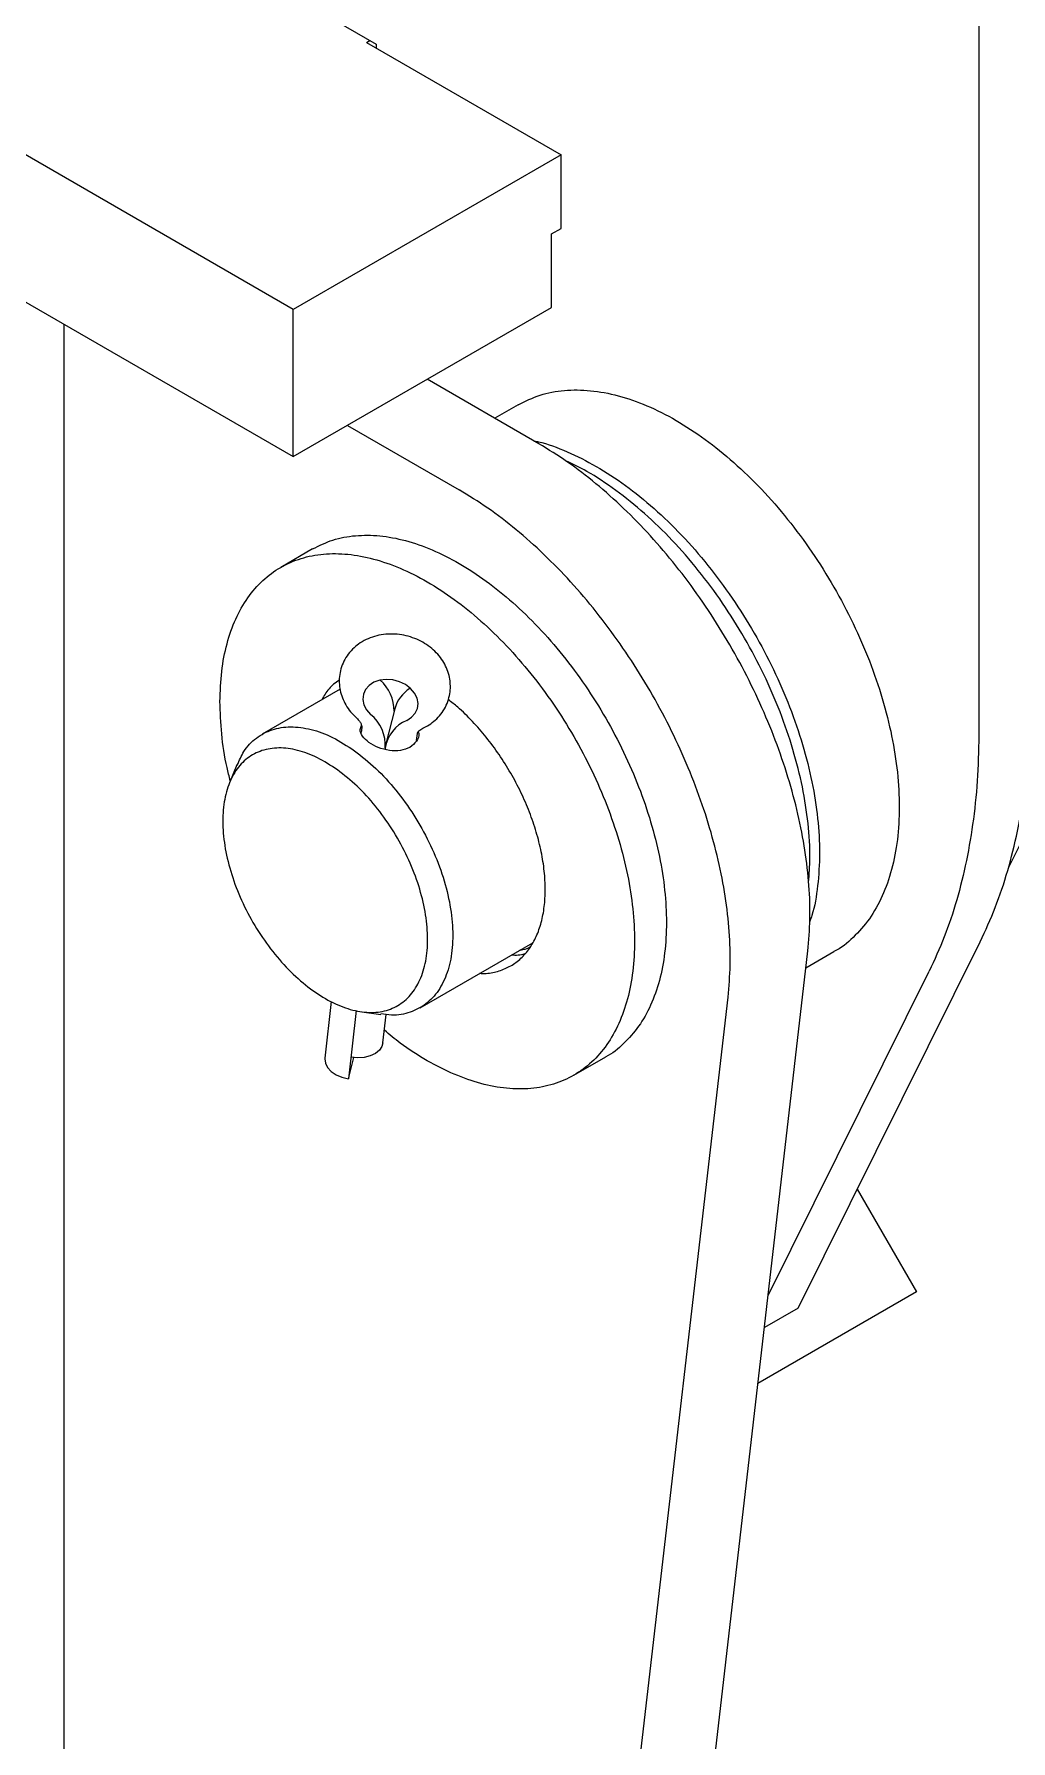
# Model space of a CAD drawing. Header units: millimetres. Extents: x 1293 to 41893, y 1011 to 26911.
# Drawn here: x 6290.2 to 6434.6, y 21575.7 to 21828 of the extents above; entities that cross this region are included whole.
import ezdxf

# ---------------------------------------------------------------- set-up
doc = ezdxf.new("R2010")
doc.units = ezdxf.units.MM
doc.header["$LTSCALE"] = 50
doc.layers.add('MAQUINAS', color=11, linetype='Continuous')

msp = doc.modelspace()

# ---------------------------------------------------------------- linework, layer by layer
at = {"layer": 'MAQUINAS', "linetype": 'Continuous', "lineweight": 25}
for p, q in [((6100.4668634, 21965.245986), (6340.7968343, 21826.506447)), ((6328.5403074, 21787.318863), (6081.6452764, 21929.8483306)), ((6072.7866193, 21913.1879028), (6328.5403074, 21765.5444414)), ((6429.8922887, 21829.50879), (6429.8922887, 21725.1666773)), ((6339.3826113, 21826.7785884), (6339.8540159, 21827.0507244)), ((6339.3826113, 21826.7785884), (6368.1382871, 21810.1782901)), ((6340.7968343, 21826.506447), (6340.7968343, 21825.9621749)), ((6368.1382871, 21810.1782901), (6328.5403074, 21787.318863)), ((6368.1382871, 21799.2910793), (6368.1382871, 21810.1782901)), ((6366.7240736, 21798.4746712), (6368.1382871, 21799.2910793)), ((6366.7240736, 21787.5874604), (6366.7240736, 21798.4746712)), ((6328.5403074, 21765.5444414), (6366.7240736, 21787.5874604)), ((6328.5403074, 21765.5444414), (6328.5403074, 21787.318863)), ((6294.5991912, 21785.1382306), (6294.5991912, 21505.879769)), ((6364.8384648, 21767.4493882), (6348.3392972, 21776.9741549)), ((6361.7774221, 21773.2195466), (6358.3102982, 21771.2180186)), ((6336.5541842, 21770.170754), (6353.0533518, 21760.6459873)), ((6331.3884459, 21751.9041253), (6326.6744007, 21749.1827649)), ((6335.4643496, 21731.1637092), (6323.945666, 21724.5141147)), ((6343.5250884, 21728.2622787), (6342.2404853, 21723.0816228)), ((6338.6677126, 21725.5299252), (6338.5849498, 21724.7865957)), ((6346.7719423, 21723.6122155), (6346.883611, 21724.6151621)), ((6342.1333602, 21722.4822157), (6342.1122375, 21722.2925033)), ((6320.1985915, 21720.0031188), (6319.1127946, 21717.3477875)), ((6436.9927478, 21710.3491048), (6434.250517, 21704.8322961)), ((6347.2771031, 21684.0985011), (6363.9233809, 21693.7081927)), ((6378.9806003, 21470.7742186), (6404.5980172, 21692.4830771)), ((6403.1636524, 21639.7135638), (6430.0762702, 21693.8562599)), ((6404.3116777, 21690.0049187), (6408.4402963, 21692.3883195)), ((6398.7173618, 21641.5882732), (6422.5337978, 21689.5020833)), ((6334.1552401, 21685.0013811), (6333.22311, 21676.6295023)), ((6367.1954872, 21463.9708177), (6392.8129042, 21685.6796762)), ((6337.8147669, 21683.6949877), (6336.6887576, 21673.5817929)), ((6338.6543895, 21683.4970845), (6341.496836, 21683.1094797)), ((6341.7951974, 21678.9138323), (6342.2623078, 21683.1091614)), ((6336.6887576, 21673.5817929), (6337.4680352, 21676.7245292)), ((6370.0042125, 21674.1251969), (6374.7182577, 21676.8465572)), ((6411.8870271, 21657.263214), (6420.6391213, 21642.1041423)), ((6420.6391213, 21642.1041423), (6397.2144767, 21628.5813828)), ((6420.6391213, 21642.1041423), (6413.9724547, 21638.2543064)), ((6403.1636524, 21639.7135638), (6398.1674894, 21636.8293404))]:
    msp.add_line(p, q, dxfattribs=at)
at = {"layer": 'MAQUINAS', "linetype": 'Continuous', "lineweight": 25, "flags": 128}
for points in [[(6345.3057506, 21726.5654342), (6346.0283782, 21727.0208276), (6346.5678805, 21727.6148999), (6346.8926536, 21728.312851), (6346.9836726, 21729.073795), (6346.8356056, 21729.8531564), (6346.4571263, 21730.6052806), (6345.8704058, 21731.2861085), (6345.1098138, 21731.8557577), (6344.2199055, 21732.2808583), (6343.2528112, 21732.5365083), (6342.2651827, 21732.6077317), (6341.3148749, 21732.4903564), (6340.4575561, 21732.1912582), (6339.7434476, 21731.727958), (6339.2143817, 21731.1275957), (6338.9013505, 21730.4253402), (6338.8226915, 21729.6623293), (6338.9830122, 21728.8832597), (6339.3729214, 21728.133769), (6339.9695782, 21727.4577618)], [(6341.7951974, 21678.9138323), (6341.6482151, 21678.3836755), (6341.2631763, 21677.8166086), (6340.6703175, 21677.3398897), (6339.9040936, 21676.9812239), (6339.0090348, 21676.7614557), (6338.0371584, 21676.6933572), (6337.0449466, 21676.7808859)], [(6333.22311, 21676.6295023), (6333.2152505, 21676.5352001), (6333.2996046, 21675.8896402), (6333.6182521, 21675.260497), (6334.1526745, 21674.6843341), (6334.871813, 21674.194636), (6335.733874, 21673.8198621), (6336.6887576, 21673.5817929)]]:
    msp.add_lwpolyline(points, dxfattribs=at)
at = {"layer": 'MAQUINAS', "linetype": 'Continuous', "lineweight": 25}
for centre, radius, start, end in [((6337.4643146, 21728.0068417), 5.9755456, 359.126678341, 48.873179901), ((6348.4966472, 21726.9215204), 5.1491775, 121.832506821, 164.907210143), ((6336.186002, 21722.8540781), 5.9589723, 356.422201868, 50.584636487), ((6347.3109774, 21721.733528), 5.2314676, 112.538305271, 171.772013652)]:
    msp.add_arc(centre, radius, start, end, dxfattribs=at)
for points, knots in [([(6361.7775377, 21773.2193277), (6362.8335237, 21773.7401917), (6364.9461507, 21774.7822427), (6368.5673133, 21775.4421022), (6372.4435505, 21775.4222752), (6376.544186, 21774.6599119), (6380.7893045, 21773.1849515), (6385.108884, 21771.0181041), (6389.4283151, 21768.1976579), (6393.6738787, 21764.7715466), (6397.7728819, 21760.798479), (6401.655203, 21756.3464119), (6405.2544108, 21751.4915279), (6408.5089228, 21746.3168936), (6411.3630532, 21740.911049), (6413.7679673, 21735.3664888), (6415.6825149, 21729.7780848), (6417.0739435, 21724.2414454), (6417.9184231, 21718.8513446), (6418.2015873, 21713.6998564), (6417.9182819, 21708.8756923), (6417.0745081, 21704.4592753), (6415.6803977, 21700.5340821), (6413.7758716, 21697.1377511), (6411.3335533, 21694.4385752), (6409.5233022, 21692.8600611), (6408.4408514, 21692.3888303), (6408.4401808, 21692.3885384)], [0, 0, 0, 0, 0.0416408364, 0.0833075031, 0.1249741697, 0.1666408364, 0.2083075031, 0.2499741697, 0.2916408364, 0.3333075031, 0.3749741697, 0.4166408364, 0.4583075031, 0.4999741697, 0.5416408364, 0.5833075031, 0.6249741697, 0.6666408364, 0.7083075031, 0.7499741697, 0.7916408364, 0.8333075031, 0.8749741697, 0.9166408364, 0.9583075031, 0.9999741697, 1, 1, 1, 1]), ([(6364.1289876, 21767.8589607), (6364.3465134, 21767.8209145), (6365.9231693, 21767.5451506), (6369.0143567, 21766.3393409), (6373.3210472, 21764.2260132), (6377.6439319, 21761.3912264), (6381.8885702, 21757.9689577), (6385.9878212, 21753.9948605), (6389.8700761, 21749.5430691), (6393.4693008, 21744.6881121), (6396.7238116, 21739.5134942), (6399.5779302, 21734.1076566), (6401.9828924, 21728.563052), (6403.8972594, 21722.9748187), (6405.2893621, 21717.4375412), (6406.1313258, 21712.0498219), (6406.4238796, 21706.8894458), (6406.1055318, 21702.0984518), (6405.575401, 21698.7226788), (6404.9878423, 21697.1321368), (6404.8777469, 21696.8341047)], [0, 0, 0, 0, 0.0097645882, 0.0707750491, 0.1317855101, 0.192795971, 0.253806432, 0.3148168929, 0.3758273539, 0.4368378148, 0.4978482758, 0.5588587367, 0.6198691977, 0.6808796586, 0.7418901196, 0.8029005805, 0.8639110415, 0.9249215024, 0.9859319634, 1, 1, 1, 1]), ([(6404.6994734, 21702.6603313), (6404.7941646, 21703.8286026), (6405.0171424, 21706.5796353), (6404.7071652, 21711.3162563), (6403.8778139, 21716.696135), (6402.4823317, 21722.235513), (6400.5688702, 21727.8231848), (6398.1636655, 21733.3679349), (6395.3096113, 21738.7737523), (6392.0550852, 21743.9483055), (6388.4558576, 21748.803541), (6384.5736296, 21753.2542832), (6380.4742737, 21757.2322987), (6376.2300278, 21760.6399432), (6372.2920697, 21763.2711368), (6369.8071226, 21764.4494054), (6368.7569501, 21764.9473578)], [0, 0, 0, 0, 0.0547972249, 0.1290359177, 0.2032746105, 0.2775133033, 0.3517519962, 0.425990689, 0.5002293818, 0.5744680747, 0.6487067675, 0.7229454603, 0.7971841531, 0.871422846, 0.9456615388, 1, 1, 1, 1]), ([(6331.3885532, 21751.9039221), (6332.3691117, 21752.3875814), (6334.3308368, 21753.3552002), (6337.6933449, 21753.9679269), (6341.292708, 21753.9495161), (6345.1004409, 21753.2416073), (6349.0423367, 21751.8720013), (6353.0533748, 21749.8599286), (6357.0642751, 21747.2409429), (6361.0065842, 21744.0595538), (6364.8128014, 21740.3702767), (6368.4178139, 21736.2362145), (6371.7599354, 21731.7281079), (6374.7819823, 21726.9230903), (6377.4322462, 21721.9033775), (6379.6653808, 21716.7548573), (6381.4431749, 21711.5656251), (6382.7352158, 21706.4244598), (6383.5193754, 21701.4193663), (6383.7823136, 21696.6358416), (6383.5192443, 21692.1562606), (6382.73574, 21688.0553019), (6381.441209, 21684.4104797), (6379.6727204, 21681.2567437), (6377.4048534, 21678.7503661), (6375.723906, 21677.284603), (6374.7187731, 21676.8470316), (6374.7181504, 21676.8467605)], [0, 0, 0, 0, 0.0416408364, 0.0833075031, 0.1249741697, 0.1666408364, 0.2083075031, 0.2499741697, 0.2916408364, 0.3333075031, 0.3749741697, 0.4166408364, 0.4583075031, 0.4999741697, 0.5416408364, 0.5833075031, 0.6249741697, 0.6666408364, 0.7083075031, 0.7499741697, 0.7916408364, 0.8333075031, 0.8749741697, 0.9166408364, 0.9583075031, 0.9999741697, 1, 1, 1, 1]), ([(6317.6980128, 21729.3428233), (6317.748606, 21730.8575076), (6317.8497925, 21733.886876), (6318.6637369, 21737.9694199), (6319.9477969, 21741.6234295), (6321.7277296, 21744.7588309), (6323.9602911, 21747.3293593), (6326.6107086, 21749.289054), (6329.6327143, 21750.6049143), (6332.974847, 21751.2542832), (6336.5798559, 21751.226088), (6340.386076, 21750.520801), (6344.3283771, 21749.1504924), (6348.3393066, 21747.138608), (6352.350236, 21744.5195719), (6356.2925373, 21741.3381963), (6360.0987567, 21737.6489156), (6363.7037686, 21733.5148544), (6367.0458902, 21729.0067475), (6370.0679371, 21724.20173), (6372.718201, 21719.182017), (6374.9513353, 21714.0334973), (6376.7291305, 21708.8442633), (6378.0211678, 21703.7031045), (6378.8053403, 21698.6979873), (6379.0682305, 21693.9145507), (6378.8053403, 21689.4346407), (6378.0211678, 21685.3349099), (6376.7291304, 21681.6855054), (6374.9513354, 21678.5488705), (6372.7182007, 21675.9786709), (6370.0679382, 21674.0188945), (6367.0458862, 21672.7030322), (6363.7037837, 21672.0537532), (6360.0987003, 21672.0815907), (6356.2927477, 21672.7882183), (6352.3494509, 21674.1535225), (6348.3422369, 21676.1840838), (6344.8610981, 21678.3890605), (6342.7784614, 21680.1224384), (6342.0017419, 21680.7689018)], [0, 0, 0, 0, 0.026599445, 0.0531988901, 0.0797983351, 0.1063977801, 0.1329972252, 0.1595966702, 0.1861961152, 0.2127955603, 0.2393950053, 0.2659944503, 0.2925938954, 0.3191933404, 0.3457927854, 0.3723922305, 0.3989916755, 0.4255911205, 0.4521905656, 0.4787900106, 0.5053894556, 0.5319889007, 0.5585883457, 0.5851877907, 0.6117872358, 0.6383866808, 0.6649861258, 0.6915855709, 0.7181850159, 0.7447844609, 0.7713839059, 0.797983351, 0.824582796, 0.851182241, 0.8777816861, 0.9043811311, 0.9309805761, 0.9575800212, 0.9841794662, 1, 1, 1, 1]), ([(6351.7603581, 21731.6657631), (6351.741259, 21731.9956724), (6351.6997875, 21732.7120319), (6351.4175212, 21733.7902263), (6350.9472349, 21734.8713336), (6350.2961136, 21735.8814832), (6349.4787553, 21736.80241), (6348.5075725, 21737.6134131), (6347.402165, 21738.2928285), (6346.1876012, 21738.8200544), (6344.8933431, 21739.1774185), (6343.5510128, 21739.3507348), (6342.1938872, 21739.3288991), (6340.8581236, 21739.104094), (6339.5842659, 21738.6740765), (6338.4563638, 21738.0674029), (6337.4661107, 21737.2985054), (6336.6404373, 21736.3929967), (6335.98722, 21735.3399556), (6335.5484657, 21734.2114764), (6335.3259514, 21733.0452504), (6335.3140677, 21731.873233), (6335.5041361, 21730.7223754), (6335.8846095, 21729.6129861), (6336.4516794, 21728.569099), (6337.1053054, 21727.6820195), (6337.6260629, 21727.2037143), (6337.846376, 21727.0013611)], [0, 0, 0, 0, 0.0329924776, 0.0716393096, 0.110476434, 0.149870565, 0.1900049572, 0.2309271031, 0.2725538674, 0.314739041, 0.3573614729, 0.4003698117, 0.443755537, 0.4874644614, 0.5313075419, 0.5749370017, 0.6134250041, 0.6554645792, 0.6965645296, 0.736669965, 0.7759882261, 0.8147870378, 0.853344611, 0.8920093172, 0.9310976103, 0.9708499548, 1, 1, 1, 1]), ([(6335.3548969, 21732.5344912), (6335.0647648, 21732.333288), (6334.2631096, 21731.7773496), (6333.38941, 21730.781242), (6332.9096404, 21729.8874313), (6332.7552323, 21729.5997691)], [0, 0, 0, 0, 0.2777950558, 0.7675670599, 1, 1, 1, 1]), ([(6319.2309836, 21717.6368203), (6319.0608165, 21718.2868128), (6318.4422186, 21720.6496909), (6317.8677169, 21724.6202794), (6317.7545808, 21727.768642), (6317.6980128, 21729.3428233)], [0, 0, 0, 0, 0.1594774683, 0.5797387342, 1, 1, 1, 1]), ([(6347.6933835, 21725.4364066), (6347.8283729, 21725.492064), (6348.3291275, 21725.6985295), (6349.0928328, 21726.2279593), (6349.9876176, 21727.0183427), (6350.7352989, 21727.9750824), (6351.3039974, 21729.0618109), (6351.6489595, 21730.1920939), (6351.7595393, 21731.0708368), (6351.7602049, 21731.5545129), (6351.7603581, 21731.6657631)], [0, 0, 0, 0, 0.0547709763, 0.2031775812, 0.3490779915, 0.5080345894, 0.6633999853, 0.815235199, 0.9575023278, 1, 1, 1, 1]), ([(6356.0866896, 21689.1841672), (6356.4143773, 21689.1730765), (6357.4307713, 21689.1386766), (6358.9831529, 21689.4950566), (6360.7091219, 21690.2274071), (6362.2161992, 21691.3474412), (6363.4877791, 21692.8092804), (6364.4996446, 21694.5950704), (6365.2351415, 21696.6723377), (6365.6815087, 21699.0060537), (6365.8311561, 21701.5561502), (6365.6815103, 21704.2790308), (6365.2351355, 21707.1280981), (6364.4996673, 21710.0546003), (6363.4876942, 21713.0084858), (6362.216516, 21715.9391296), (6360.7079393, 21718.7966991), (6358.9875664, 21721.5311375), (6357.0856164, 21724.0999976), (6355.0317096, 21726.44313), (6353.1380962, 21728.3174038), (6351.9158473, 21729.2720015), (6351.4433311, 21729.6410448)], [0, 0, 0, 0, 0.02490319992, 0.07724264829, 0.12958209665, 0.18192154501, 0.23426099338, 0.28660044174, 0.33893989011, 0.39127933847, 0.44361878683, 0.4959582352, 0.54829768356, 0.60063713192, 0.65297658029, 0.70531602865, 0.75765547701, 0.80999492538, 0.86233437374, 0.91467382211, 0.96701327047, 1, 1, 1, 1]), ([(6337.8340506, 21726.9873529), (6337.9078037, 21726.9171707), (6338.1403014, 21726.69593), (6338.4190108, 21726.330378), (6338.6085803, 21725.9541829), (6338.6756877, 21725.6767576), (6338.6704621, 21725.5805468), (6338.6677126, 21725.5299252)], [0, 0, 0, 0, 0.0969453154, 0.3056081039, 0.5196902516, 0.7472836133, 1, 1, 1, 1]), ([(6320.2525527, 21719.9445322), (6320.5540353, 21720.6451667), (6321.2552899, 21722.2748571), (6323.0226739, 21724.0567954), (6325.3592155, 21725.313051), (6328.1095038, 21725.7454045), (6331.1414339, 21725.3461222), (6334.351985, 21724.1858896), (6336.5108031, 21722.781328), (6337.5902121, 21722.0790472)], [0, 0, 0, 0, 0.1116554563, 0.2597128802, 0.4077703042, 0.5558277281, 0.7038851521, 0.851942576, 1, 1, 1, 1]), ([(6339.7115324, 21723.3036594), (6339.3631933, 21723.6058725), (6338.6662531, 21724.2105259), (6338.322011, 21725.0992415), (6338.5516835, 21725.5971153), (6338.6393122, 21725.7870728)], [0, 0, 0, 0, 0.3819521585, 0.7641916373, 1, 1, 1, 1]), ([(6347.0086426, 21724.8889543), (6347.0348347, 21724.801979), (6347.181115, 21724.3162306), (6346.8228013, 21723.4041182), (6346.1296767, 21722.8565536), (6345.7832494, 21722.5828779)], [0, 0, 0, 0, 0.0983648925, 0.5493581125, 1, 1, 1, 1]), ([(6346.883611, 21724.6151621), (6346.8863084, 21724.6330046), (6346.8965928, 21724.7010337), (6346.9308582, 21724.7958847), (6347.0738378, 21724.9923155), (6347.323543, 21725.2138597), (6347.5910597, 21725.3544725), (6347.7061876, 21725.4149863)], [0, 0, 0, 0, 0.10375259269, 0.39558301681, 0.62957435667, 0.84058440954, 1, 1, 1, 1]), ([(6337.5902121, 21722.0790472), (6338.6549112, 21721.2444563), (6340.7843094, 21719.5752745), (6343.7592378, 21716.3017156), (6346.4265086, 21712.6162166), (6348.6766971, 21708.5982341), (6350.4251861, 21704.418832), (6351.6042797, 21700.2341772), (6352.1688191, 21696.2062091), (6352.0969998, 21692.489664), (6351.3918671, 21689.2264659), (6350.0794867, 21686.5456767), (6348.214136, 21684.5365827), (6345.8531584, 21683.3276724), (6343.5656387, 21682.8607368), (6342.0078601, 21683.1210502), (6341.4681624, 21683.2112367)], [0, 0, 0, 0, 0.0739092143, 0.1478184285, 0.2217276428, 0.295636857, 0.3695460713, 0.4434552855, 0.5173644998, 0.591273714, 0.6651829283, 0.7390921425, 0.8130013568, 0.886910571, 0.9608197853, 1, 1, 1, 1]), ([(6345.7832494, 21722.5828779), (6345.3361283, 21722.3935649), (6344.4415377, 21722.0147912), (6342.7426399, 21722.0613114), (6341.0456245, 21722.4958381), (6340.1561183, 21723.0344532), (6339.7115324, 21723.3036594)], [0, 0, 0, 0, 0.2499016092, 0.4999980483, 0.7500930194, 1, 1, 1, 1]), ([(6360.8007349, 21691.9055275), (6361.1308813, 21691.8885226), (6361.8268952, 21691.8526727), (6362.4480698, 21692.0097134), (6362.7745972, 21692.0922636)], [0, 0, 0, 0, 0.4743388063, 1, 1, 1, 1]), ([(6363.5388557, 21693.0297595), (6363.2046295, 21692.8573616), (6362.7477996, 21692.6217232), (6362.189178, 21692.6207669), (6362.0392554, 21692.6205102)], [0, 0, 0, 0, 0.7316205383, 1, 1, 1, 1])]:
    msp.add_open_spline(points, degree=3, knots=knots, dxfattribs=at)
for points in [[(6404.5980172, 21692.4830771), (6404.7306716, 21694.0342275), (6404.9959805, 21697.1365281), (6404.8240796, 21702.1458558), (6404.2357414, 21707.3455375), (6403.1969701, 21712.7065549), (6401.7302932, 21718.160932), (6399.8492455, 21723.6495992), (6397.5757044, 21729.1104366), (6394.9349593, 21734.4823456), (6391.9566832, 21739.7050551), (6388.6742635, 21744.7199363), (6385.1245177, 21749.4709861), (6381.3472563, 21753.9040117), (6377.3848431, 21757.9726868), (6373.2817177, 21761.6187213), (6369.0838983, 21764.8484655), (6366.2536093, 21766.582414), (6364.8384648, 21767.4493882)], [(6392.8129042, 21685.6796762), (6392.9455586, 21687.2308265), (6393.2108674, 21690.3331272), (6393.0389666, 21695.3424549), (6392.4506283, 21700.5421366), (6391.4118571, 21705.903154), (6389.9451802, 21711.3575311), (6388.0641324, 21716.8461982), (6385.7905914, 21722.3070357), (6383.1498463, 21727.6789447), (6380.1715702, 21732.9016542), (6376.8891505, 21737.9165354), (6373.3394047, 21742.6675852), (6369.5621433, 21747.1006108), (6365.5997301, 21751.1692858), (6361.4966047, 21754.8153204), (6357.2987853, 21758.0450646), (6354.4684963, 21759.779013), (6353.0533518, 21760.6459873)], [(6430.0762702, 21693.8562599), (6430.8454098, 21695.5167502), (6432.3836892, 21698.837731), (6434.199098, 21704.3197012), (6435.6449516, 21710.1332965), (6436.669609, 21716.293593), (6437.3150351, 21722.7386166), (6437.3948524, 21727.2601081), (6437.434761, 21729.5208539)], [(6429.8922887, 21725.1666773), (6429.85238, 21722.9059315), (6429.7725627, 21718.38444), (6429.1271367, 21711.9394164), (6428.1024793, 21705.7791199), (6426.6566257, 21699.9655246), (6424.8412169, 21694.4835544), (6423.3029375, 21691.1625736), (6422.5337978, 21689.5020833)], [(6335.0699785, 21719.2524962), (6336.0468627, 21718.4867412), (6338.0006311, 21716.9552312), (6340.7301916, 21713.9516708), (6343.1774696, 21710.5701468), (6345.2420659, 21706.8835612), (6346.8463411, 21703.0488733), (6347.9281877, 21699.2093521), (6348.4461534, 21695.5136459), (6348.3803, 21692.1034844), (6347.7331672, 21689.109997), (6346.5296216, 21686.6482008), (6344.8159153, 21684.8127066), (6342.6579049, 21683.6740502), (6340.1385217, 21683.2759897), (6337.354584, 21683.6338224), (6334.4130772, 21684.733797), (6331.4270415, 21686.5336419), (6328.5112288, 21688.9641903), (6325.777692, 21691.9320375), (6323.3314794, 21695.3231308), (6321.2665977, 21699.0071523), (6319.662399, 21702.8425274), (6318.5805318, 21706.6818642), (6318.0625718, 21710.3776207), (6318.1284232, 21713.7877654), (6318.7755579, 21716.7812695), (6319.979098, 21719.2430156), (6321.6928248, 21721.078694), (6323.8507586, 21722.2166634), (6326.3704274, 21722.6172879), (6329.1532995, 21722.2498859), (6332.0987827, 21721.1856245), (6334.0795799, 21719.8968723), (6335.0699785, 21719.2524962)]]:
    msp.add_open_spline(points, degree=3, dxfattribs=at)

doc.saveas('drawing.dxf')
